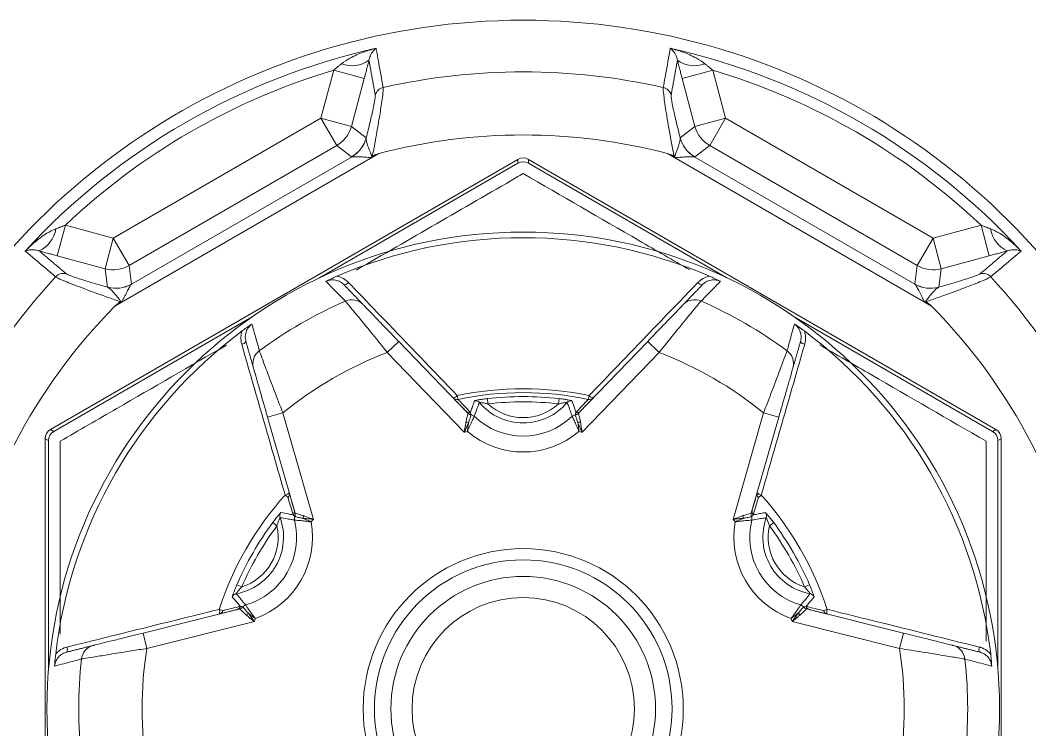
# Model space of a CAD drawing. Extents: x 11 to 120, y 2 to 94.
# Drawn here: x 113.536 to 114.49, y 39.799 to 40.469 of the extents above; entities that cross this region are included whole.
import ezdxf

# ---------------------------------------------------------------- set-up
doc = ezdxf.new("R2010")
doc.units = 0
doc.header["$MEASUREMENT"] = 0
doc.linetypes.add('SLD-Solid', pattern=[0])
doc.layers.add('OBJECT', color=7, linetype='CONTINUOUS')

msp = doc.modelspace()

# ---------------------------------------------------------------- linework, layer by layer
at = {"layer": 'OBJECT', "color": 7, "linetype": 'SLD-Solid', "lineweight": 15}
for p, q in [((113.8204, 40.37648), (113.83253, 40.42175)), ((113.86147, 40.41399), (113.83253, 40.42175)), ((114.19066, 40.42175), (114.16172, 40.41399)), ((114.19066, 40.42175), (114.20279, 40.37648)), ((113.86147, 40.41399), (113.84934, 40.36872)), ((114.17385, 40.36872), (114.16172, 40.41399)), ((113.8204, 40.37648), (113.62432, 40.26327)), ((113.83538, 40.35053), (113.8204, 40.37648)), ((113.84934, 40.36872), (113.8204, 40.37648)), ((113.84934, 40.36872), (113.86332, 40.358)), ((114.15988, 40.358), (114.17385, 40.36872)), ((114.20279, 40.37648), (114.17385, 40.36872)), ((114.20279, 40.37648), (114.18781, 40.35053)), ((114.39887, 40.26327), (114.20279, 40.37648)), ((113.6393, 40.23732), (113.83538, 40.35053)), ((113.84936, 40.33981), (113.83538, 40.35053)), ((114.18781, 40.35053), (114.17384, 40.33981)), ((114.18781, 40.35053), (114.38389, 40.23732)), ((113.87523, 40.34312), (113.62579, 40.19911)), ((113.64158, 40.21975), (113.84947, 40.33977)), ((113.86919, 40.3408), (113.86954, 40.34003)), ((114.3974, 40.19911), (114.14796, 40.34312)), ((114.15366, 40.34003), (114.154, 40.3408)), ((114.17373, 40.33977), (114.38162, 40.21975)), ((114.0066, 40.33753), (113.56496, 40.08255)), ((114.0066, 40.3339), (113.81914, 40.22567)), ((114.0066, 40.3339), (114.0066, 40.33753)), ((114.0166, 40.33753), (114.0166, 40.3339)), ((114.45824, 40.08255), (114.0166, 40.33753)), ((114.20405, 40.22567), (114.0166, 40.3339)), ((113.57905, 40.2754), (113.5713, 40.24646)), ((113.57905, 40.2754), (113.62432, 40.26327)), ((114.39887, 40.26327), (114.44414, 40.2754)), ((114.4519, 40.24646), (114.44414, 40.2754)), ((113.62432, 40.26327), (113.61657, 40.23433)), ((113.62432, 40.26327), (113.6393, 40.23732)), ((114.38389, 40.23732), (114.39887, 40.26327)), ((114.40663, 40.23433), (114.39887, 40.26327)), ((113.61657, 40.23433), (113.5713, 40.24646)), ((114.4519, 40.24646), (114.40663, 40.23433)), ((113.61887, 40.21687), (113.61657, 40.23433)), ((113.6393, 40.23732), (113.6416, 40.21986)), ((114.38159, 40.21986), (114.38389, 40.23732)), ((114.40663, 40.23433), (114.40433, 40.21687)), ((113.63132, 40.20249), (113.63082, 40.20318)), ((114.39237, 40.20318), (114.39188, 40.20249)), ((113.75555, 40.18896), (113.5681, 40.08073)), ((114.4551, 40.08073), (114.26764, 40.18896)), ((113.88318, 40.15527), (113.89397, 40.16569)), ((113.89397, 40.16569), (113.95943, 40.09789)), ((114.06376, 40.09789), (114.12923, 40.16569)), ((114.14002, 40.15527), (114.12923, 40.16569)), ((113.95584, 40.08002), (113.88318, 40.15527)), ((114.14002, 40.15527), (114.06736, 40.08002)), ((113.95007, 40.11096), (113.94931, 40.11459)), ((113.97774, 40.11171), (113.97831, 40.10674)), ((114.04488, 40.10674), (114.04546, 40.11171)), ((114.07312, 40.11096), (114.07389, 40.11459)), ((113.78451, 40.0983), (113.77009, 40.09417)), ((113.79607, 40.00357), (113.77009, 40.09417)), ((113.78451, 40.0983), (113.81334, 39.99775)), ((114.20986, 39.99775), (114.23869, 40.0983)), ((114.25311, 40.09417), (114.22713, 40.00357)), ((114.23869, 40.0983), (114.25311, 40.09417)), ((113.56496, 40.08255), (113.5681, 40.08073)), ((114.4551, 40.08073), (114.45824, 40.08255)), ((113.55996, 40.07389), (113.55996, 39.56392)), ((113.5631, 40.07207), (113.55996, 40.07389)), ((113.5631, 40.07207), (113.5631, 39.85561)), ((114.46324, 40.07389), (114.4601, 40.07207)), ((114.4601, 39.85561), (114.4601, 40.07207)), ((114.46324, 39.56392), (114.46324, 40.07389)), ((113.78943, 40.01822), (113.78667, 40.02069)), ((114.23377, 40.01822), (114.23652, 40.02069)), ((113.77896, 39.99165), (113.77495, 39.99463)), ((114.24825, 39.99463), (114.24423, 39.99165)), ((113.74109, 39.93598), (113.74568, 39.934)), ((114.27752, 39.934), (114.2821, 39.93598)), ((113.65246, 39.89042), (113.7439, 39.91322)), ((113.7279, 39.91165), (113.72438, 39.9128)), ((114.27929, 39.91322), (114.37074, 39.89042)), ((114.29529, 39.91165), (114.29881, 39.9128)), ((113.75758, 39.90118), (113.65609, 39.87587)), ((114.36711, 39.87587), (114.26561, 39.90118)), ((113.65609, 39.87587), (113.65246, 39.89042)), ((114.36711, 39.87587), (114.37074, 39.89042))]:
    msp.add_line(p, q, dxfattribs=at)
for radius in [0.45, 0.15121, 0.14061, 0.125, 0.105]:
    msp.add_circle((114.0116, 39.8189), radius, dxfattribs=at)
for centre, radius, start, end in [((114.0116, 39.8189), 0.65, 24.58225, 155.41775), ((114.0116, 39.8189), 0.6388, 102.56667, 137.43333), ((114.0116, 39.8189), 0.6388, 42.56667, 77.43333), ((113.85, 40.45333), 0.02735, 248.62772, 305.51422), ((114.17319, 40.45333), 0.02735, 234.48578, 291.37228), ((114.0116, 39.8189), 0.62887, 106.54312, 133.45688), ((114.0116, 39.8189), 0.60122, 77.28552, 102.71448), ((114.0116, 39.8189), 0.62887, 46.54312, 73.45688), ((113.88145, 40.39562), 0.01, 102.58341, 164.55168), ((114.14174, 40.39562), 0.01, 15.44832, 77.41659), ((113.82033, 40.37653), 0.03004, 300.06722, 344.93278), ((114.20286, 40.37653), 0.03004, 195.06722, 239.93278), ((114.0116, 39.8189), 0.54166, 75.41895, 104.58105), ((113.83431, 40.36581), 0.03004, 300.06722, 344.93278), ((113.83434, 40.3657), 0.03001, 300.2599, 344.63899), ((114.18889, 40.36581), 0.03004, 195.06722, 239.93278), ((114.18885, 40.3657), 0.03001, 195.36101, 239.7401), ((113.54296, 40.27606), 0.02735, 294.48578, 351.37228), ((114.0116, 39.8189), 0.44471, 66.67677, 113.32323), ((114.48023, 40.27606), 0.02735, 188.62772, 245.51422), ((113.62431, 40.26336), 0.03004, 255.06722, 299.93278), ((114.39889, 40.26336), 0.03004, 240.06722, 284.93278), ((114.0116, 39.8189), 0.60122, 137.28552, 167.96978), ((113.57722, 40.21997), 0.01, 75.44832, 137.41659), ((114.44597, 40.21997), 0.01, 42.58341, 104.55168), ((114.0116, 39.8189), 0.60122, 12.03022, 42.71448), ((113.62661, 40.2459), 0.03004, 255.06722, 299.93278), ((113.62669, 40.24581), 0.03001, 255.36101, 299.7401), ((113.84201, 40.2246), 0.00554, 274.12493, 324.0912), ((114.18118, 40.2246), 0.00554, 215.9088, 265.87507), ((114.39659, 40.2459), 0.03004, 240.06722, 284.93278), ((114.39651, 40.24581), 0.03001, 240.2599, 284.63899), ((114.0116, 39.8189), 0.54166, 135.41895, 169.67665), ((114.0116, 39.8189), 0.41996, 113.58269, 126.41731), ((113.8496, 40.19007), 0.01498, 44.02471, 113.67107), ((114.1736, 40.19007), 0.01498, 66.32893, 135.97529), ((114.0116, 39.8189), 0.41996, 53.58269, 66.41731), ((114.0116, 39.8189), 0.54166, 10.32335, 44.58105), ((114.0116, 39.8189), 0.44471, 126.67677, 173.32323), ((114.0116, 39.8189), 0.44471, 6.67677, 53.32323), ((113.74505, 40.16862), 0.00554, 275.9088, 325.87507), ((114.27815, 40.16862), 0.00554, 214.12493, 264.0912), ((113.77116, 40.14479), 0.01498, 126.32893, 195.97529), ((114.0116, 39.8189), 0.36005, 110.89628, 129.10372), ((114.0116, 39.8189), 0.36005, 50.89628, 69.10372), ((114.25204, 40.14479), 0.01498, 344.02471, 53.67107), ((114.0116, 39.8189), 0.30217, 78.10411, 101.89589), ((113.94485, 40.11791), 0.00556, 276.1512, 323.32291), ((113.94904, 40.11585), 0.00499, 224.00837, 281.95064), ((114.0116, 39.8189), 0.29847, 78.10411, 101.89589), ((114.0116, 39.8189), 0.29476, 83.40402, 96.59598), ((114.07416, 40.11585), 0.00499, 258.04936, 315.99163), ((114.07835, 40.11791), 0.00556, 216.67709, 263.8488), ((113.9664, 40.10477), 0.005, 40.12167, 98.94213), ((114.0116, 40.14281), 0.05407, 220.07984, 319.92016), ((114.0116, 39.8189), 0.28976, 83.40402, 96.59598), ((114.0116, 40.14281), 0.04907, 227.29364, 312.70636), ((114.0568, 40.10477), 0.005, 81.05787, 139.87833), ((113.96087, 40.10359), 0.00499, 224.00802, 280.15907), ((113.96302, 40.10136), 0.00499, 224.00637, 263.69864), ((113.96304, 40.10135), 0.005, 224.03535, 263.45691), ((113.9619, 40.0914), 0.005, 46.0035, 83.4663), ((114.0116, 40.14281), 0.06649, 225.96574, 314.03426), ((114.06129, 40.0914), 0.005, 96.5337, 133.9965), ((114.06018, 40.10136), 0.00499, 276.30136, 315.99363), ((114.06015, 40.10135), 0.005, 276.54309, 315.96465), ((114.06232, 40.10359), 0.00499, 259.84093, 315.99198), ((113.96179, 40.09902), 0.0102, 245.2977, 259.53069), ((114.0614, 40.09902), 0.0102, 280.46931, 294.7023), ((114.0116, 40.5189), 5.04693, 185.03814, 264.71348), ((114.0116, 39.8189), 0.26701, 101.38304, 102.05346), ((114.0116, 40.14281), 0.08148, 229.70358, 310.29642), ((114.0116, 39.8189), 0.26701, 77.94654, 78.61696), ((114.0116, 40.5189), 5.04693, 275.19712, 354.70755), ((114.0116, 39.8189), 0.30217, 138.10411, 161.89589), ((113.78603, 40.02621), 0.00556, 276.67709, 323.8488), ((113.78571, 40.02155), 0.00499, 318.04936, 15.99163), ((114.23748, 40.02155), 0.00499, 164.00837, 221.95064), ((114.23717, 40.02621), 0.00556, 216.1512, 263.32291), ((114.0116, 39.8189), 0.30217, 18.10411, 41.89589), ((113.79041, 40.00518), 0.00499, 319.84093, 15.99198), ((114.23279, 40.00518), 0.00499, 164.00802, 220.15907), ((113.73109, 39.98085), 0.05407, 280.07984, 19.92016), ((113.73109, 39.98085), 0.06649, 285.96574, 14.03426), ((113.78663, 40.00098), 0.005, 141.05787, 199.87833), ((113.80045, 39.99819), 0.005, 156.5337, 193.9965), ((113.79127, 40.0022), 0.00499, 336.30136, 15.99363), ((113.79127, 40.00217), 0.005, 336.54309, 15.96465), ((113.79392, 40.00209), 0.0102, 340.46931, 354.7023), ((114.0116, 39.8189), 0.26701, 137.94654, 138.61696), ((114.0116, 39.8189), 0.26701, 41.38304, 42.05346), ((114.22928, 40.00209), 0.0102, 185.2977, 199.53069), ((114.29211, 39.98085), 0.06649, 165.96574, 254.03426), ((114.23192, 40.00217), 0.005, 164.03535, 203.45691), ((114.23192, 40.0022), 0.00499, 164.00637, 203.69864), ((114.22274, 39.99819), 0.005, 346.0035, 23.4663), ((114.29211, 39.98085), 0.05407, 160.07984, 259.92016), ((114.23656, 40.00098), 0.005, 340.12167, 38.94213), ((114.0116, 39.8189), 0.29476, 143.40402, 156.59598), ((113.73109, 39.98085), 0.04907, 287.29364, 12.70636), ((114.0116, 39.8189), 0.28976, 143.40402, 156.59598), ((113.73109, 39.98085), 0.08148, 289.70358, 10.29642), ((114.29211, 39.98085), 0.08148, 169.70358, 250.29642), ((114.29211, 39.98085), 0.04907, 167.29364, 252.70636), ((114.0116, 39.8189), 0.28976, 23.40402, 36.59598), ((114.0116, 39.8189), 0.29476, 23.40402, 36.59598), ((113.74143, 39.92269), 0.005, 100.12167, 158.94213), ((114.28176, 39.92269), 0.005, 21.05787, 79.87833), ((113.71928, 39.9106), 0.00556, 336.1512, 23.32291), ((113.72315, 39.9132), 0.00499, 284.00837, 341.95064), ((113.73969, 39.91732), 0.00499, 284.00802, 340.15907), ((113.7427, 39.91806), 0.00499, 284.00637, 323.69864), ((113.74272, 39.91808), 0.005, 284.03535, 323.45691), ((113.75076, 39.91212), 0.005, 106.0035, 143.4663), ((114.27244, 39.91212), 0.005, 36.5337, 73.9965), ((114.28048, 39.91808), 0.005, 216.54309, 255.96465), ((114.2805, 39.91806), 0.00499, 216.30136, 255.99363), ((114.28351, 39.91732), 0.00499, 199.84093, 255.99198), ((114.30004, 39.9132), 0.00499, 198.04936, 255.99163), ((114.30392, 39.9106), 0.00556, 156.67709, 203.8488), ((113.74411, 39.91583), 0.0102, 305.2977, 319.53069), ((114.0116, 39.8189), 0.26701, 161.38304, 162.05346), ((114.0116, 39.8189), 0.26701, 17.94654, 18.61696), ((114.27909, 39.91583), 0.0102, 220.46931, 234.7023), ((113.57546, 39.87489), 0.00554, 334.12493, 24.0912), ((113.60915, 39.86419), 0.01498, 104.02471, 173.67107), ((114.0116, 39.8189), 0.36005, 170.89628, 189.10372), ((114.0116, 39.8189), 0.36005, 350.89628, 9.10372), ((114.41404, 39.86419), 0.01498, 6.32893, 75.97529), ((114.44773, 39.87489), 0.00554, 155.9088, 205.87507), ((114.0116, 39.8189), 0.41996, 173.58269, 186.41731), ((114.0116, 39.8189), 0.41996, 353.58269, 6.41731)]:
    msp.add_arc(centre, radius, start, end, dxfattribs=at)
for centre, major_axis in [((114.0116, 40.32887), (0, 0.01)), ((114.0116, 40.32524), (0, 0.01)), ((113.56996, 40.07388), (-0.00866, 0.005)), ((114.45324, 40.07388), (0.00866, 0.005)), ((113.5731, 40.07207), (-0.00866, 0.005)), ((114.4501, 40.07207), (0.00866, 0.005))]:
    msp.add_ellipse(centre, major_axis=major_axis, ratio=0.999949, start_param=5.759609, end_param=6.806762, dxfattribs=at)
for points, knots in [([(113.84004, 40.42787), (113.8426, 40.42966), (113.84899, 40.43413), (113.86004, 40.43867), (113.86845, 40.44133), (113.87253, 40.44238), (113.87261, 40.4424)], [0, 0, 0, 0, 0.259143, 0.645711, 0.993122, 1, 1, 1, 1]), ([(113.87261, 40.4424), (113.87259, 40.44238), (113.87162, 40.44163), (113.86969, 40.43966), (113.86731, 40.43625), (113.86629, 40.43254), (113.86589, 40.43107)], [0, 0, 0, 0, 0.007057, 0.3586, 0.74584, 1, 1, 1, 1]), ([(113.87261, 40.4424), (113.87275, 40.4416), (113.87348, 40.4376), (113.8757, 40.42526), (113.87777, 40.41372), (113.87927, 40.40538)], [0, 0, 0, 0, 0.064852, 0.324258, 1, 1, 1, 1]), ([(114.14392, 40.40538), (114.14407, 40.40618), (114.14479, 40.41018), (114.14701, 40.42252), (114.14908, 40.43406), (114.15059, 40.4424)], [0, 0, 0, 0, 0.064852, 0.324258, 1, 1, 1, 1]), ([(114.15731, 40.43107), (114.1569, 40.43254), (114.15588, 40.43625), (114.15351, 40.43966), (114.15158, 40.44163), (114.1506, 40.44238), (114.15059, 40.4424)], [0, 0, 0, 0, 0.25416, 0.6414, 0.992943, 1, 1, 1, 1]), ([(114.15059, 40.4424), (114.15066, 40.44238), (114.15475, 40.44133), (114.16316, 40.43867), (114.17421, 40.43413), (114.1806, 40.42966), (114.18316, 40.42787)], [0, 0, 0, 0, 0.006878, 0.354289, 0.740857, 1, 1, 1, 1]), ([(113.86332, 40.358), (113.86457, 40.363), (113.86708, 40.37299), (113.8699, 40.38549), (113.87173, 40.39491), (113.87179, 40.39716), (113.87181, 40.39828)], [0, 0, 0, 0, 0.255736, 0.511069, 0.755325, 1, 1, 1, 1]), ([(113.87927, 40.40538), (113.87929, 40.40404), (113.87932, 40.40139), (113.87784, 40.3903), (113.87539, 40.37498), (113.87238, 40.35794), (113.87019, 40.34608), (113.86924, 40.34105), (113.86919, 40.3408)], [0, 0, 0, 0, 0.20087, 0.40002, 0.605987, 0.832568, 0.991709, 1, 1, 1, 1]), ([(114.154, 40.3408), (114.15396, 40.34105), (114.15309, 40.34566), (114.15064, 40.35883), (114.14715, 40.37875), (114.1445, 40.39606), (114.14375, 40.40355), (114.14389, 40.40501), (114.14392, 40.40538)], [0, 0, 0, 0, 0.008302, 0.15352, 0.438825, 0.698284, 0.923791, 1, 1, 1, 1]), ([(114.15138, 40.39828), (114.15136, 40.39797), (114.15128, 40.39675), (114.15227, 40.39036), (114.15528, 40.37639), (114.15836, 40.36407), (114.15988, 40.358)], [0, 0, 0, 0, 0.092743, 0.368056, 0.688408, 1, 1, 1, 1]), ([(113.86328, 40.35775), (113.86329, 40.35716), (113.8633, 40.35571), (113.86415, 40.35229), (113.86563, 40.34775), (113.86727, 40.3438), (113.86819, 40.34131), (113.86872, 40.34071), (113.86882, 40.34065), (113.8689, 40.34062), (113.86897, 40.34063), (113.86906, 40.34067), (113.86913, 40.34073), (113.86918, 40.34078), (113.86919, 40.3408)], [0, 0, 0, 0, 0.153502, 0.380166, 0.626293, 0.875654, 0.967797, 0.976809, 0.980954, 0.984134, 0.9874, 0.990544, 0.996552, 1, 1, 1, 1]), ([(114.154, 40.3408), (114.15403, 40.34077), (114.15409, 40.34071), (114.15418, 40.34065), (114.15426, 40.34062), (114.15434, 40.34063), (114.15446, 40.34069), (114.15475, 40.34101), (114.15547, 40.34248), (114.15695, 40.34617), (114.15875, 40.35119), (114.15988, 40.35548), (114.15991, 40.35713), (114.15991, 40.35775)], [0, 0, 0, 0, 0.006251, 0.010873, 0.014164, 0.017464, 0.021803, 0.032032, 0.073944, 0.240397, 0.569572, 0.838891, 1, 1, 1, 1]), ([(113.86954, 40.34003), (113.86939, 40.33995), (113.86912, 40.33981), (113.86856, 40.33961), (113.86723, 40.33935), (113.86399, 40.33951), (113.85928, 40.33984), (113.85437, 40.34009), (113.85087, 40.34007), (113.84986, 40.33986), (113.84947, 40.33977)], [0, 0, 0, 0, 0.020895, 0.038908, 0.075404, 0.191564, 0.449116, 0.682572, 0.877716, 1, 1, 1, 1]), ([(113.86919, 40.3408), (113.87076, 40.34141), (113.87277, 40.34219), (113.87479, 40.34295), (113.87523, 40.34312)], [0, 0, 0, 0, 0.779301, 1, 1, 1, 1]), ([(113.87523, 40.34312), (113.87488, 40.34293), (113.87298, 40.3419), (113.87108, 40.34087), (113.86954, 40.34003)], [0, 0, 0, 0, 0.186026, 1, 1, 1, 1]), ([(114.14796, 40.34312), (114.14841, 40.34295), (114.15042, 40.34219), (114.15244, 40.34141), (114.154, 40.3408)], [0, 0, 0, 0, 0.220699, 1, 1, 1, 1]), ([(114.15366, 40.34003), (114.15211, 40.34087), (114.15021, 40.3419), (114.14831, 40.34293), (114.14796, 40.34312)], [0, 0, 0, 0, 0.813974, 1, 1, 1, 1]), ([(114.17373, 40.33977), (114.17334, 40.33986), (114.17232, 40.34007), (114.16882, 40.34009), (114.16392, 40.33984), (114.15921, 40.33951), (114.15596, 40.33935), (114.15464, 40.33961), (114.15408, 40.33981), (114.1538, 40.33995), (114.15366, 40.34003)], [0, 0, 0, 0, 0.122284, 0.317428, 0.550884, 0.808436, 0.924596, 0.961092, 0.979105, 1, 1, 1, 1]), ([(114.0116, 40.32408), (114.00941, 40.32282), (113.95739, 40.29279), (113.90447, 40.26224), (113.85379, 40.23297)], [0, 0, 0, 0, 0.042146, 1, 1, 1, 1]), ([(114.16905, 40.23318), (114.153, 40.24245), (114.10012, 40.27298), (114.04794, 40.3031), (114.0116, 40.32408)], [0, 0, 0, 0, 0.303448, 1, 1, 1, 1]), ([(113.54113, 40.25102), (113.54119, 40.25108), (113.54413, 40.25409), (113.55064, 40.26004), (113.5601, 40.26734), (113.56716, 40.27064), (113.57, 40.27196)], [0, 0, 0, 0, 0.006878, 0.354289, 0.740857, 1, 1, 1, 1]), ([(114.4532, 40.27196), (114.45603, 40.27064), (114.4631, 40.26734), (114.47256, 40.26004), (114.47907, 40.25409), (114.48201, 40.25108), (114.48207, 40.25102)], [0, 0, 0, 0, 0.259143, 0.645711, 0.993122, 1, 1, 1, 1]), ([(113.5543, 40.25118), (113.55282, 40.25156), (113.5491, 40.25253), (113.54496, 40.25218), (113.54229, 40.2515), (113.54115, 40.25103), (113.54113, 40.25102)], [0, 0, 0, 0, 0.25416, 0.6414, 0.992943, 1, 1, 1, 1]), ([(113.56986, 40.22674), (113.56924, 40.22726), (113.56613, 40.22988), (113.55655, 40.23798), (113.5476, 40.24555), (113.54113, 40.25102)], [0, 0, 0, 0, 0.064852, 0.324258, 1, 1, 1, 1]), ([(114.48207, 40.25102), (114.48145, 40.25049), (114.47834, 40.24787), (114.46877, 40.23977), (114.45981, 40.2322), (114.45334, 40.22674)], [0, 0, 0, 0, 0.064852, 0.324258, 1, 1, 1, 1]), ([(114.48207, 40.25102), (114.48205, 40.25103), (114.48091, 40.2515), (114.47823, 40.25218), (114.47409, 40.25253), (114.47037, 40.25156), (114.4689, 40.25118)], [0, 0, 0, 0, 0.007057, 0.3586, 0.74584, 1, 1, 1, 1]), ([(113.63082, 40.20318), (113.63058, 40.20326), (113.62616, 40.20481), (113.61353, 40.20928), (113.59453, 40.21622), (113.57822, 40.22258), (113.57135, 40.22568), (113.57016, 40.22652), (113.56986, 40.22674)], [0, 0, 0, 0, 0.008302, 0.15352, 0.438825, 0.698284, 0.923791, 1, 1, 1, 1]), ([(113.57974, 40.22965), (113.57999, 40.22948), (113.58101, 40.22879), (113.58704, 40.22645), (113.60065, 40.22208), (113.61285, 40.21859), (113.61887, 40.21687)], [0, 0, 0, 0, 0.092743, 0.368056, 0.688408, 1, 1, 1, 1]), ([(113.82516, 40.22244), (113.8252, 40.22246), (113.82703, 40.22337), (113.83034, 40.22498), (113.83399, 40.22659), (113.83553, 40.22727)], [0, 0, 0, 0, 0.012918, 0.582056, 1, 1, 1, 1]), ([(113.83553, 40.22727), (113.83711, 40.22686), (113.84087, 40.22588), (113.84443, 40.22343), (113.84624, 40.22161), (113.8465, 40.22135)], [0, 0, 0, 0, 0.383644, 0.913365, 1, 1, 1, 1]), ([(114.1767, 40.22135), (114.17695, 40.22161), (114.17877, 40.22343), (114.18232, 40.22588), (114.18609, 40.22686), (114.18767, 40.22727)], [0, 0, 0, 0, 0.086635, 0.616356, 1, 1, 1, 1]), ([(114.18767, 40.22727), (114.18921, 40.22659), (114.19286, 40.22498), (114.19616, 40.22337), (114.19799, 40.22246), (114.19803, 40.22244)], [0, 0, 0, 0, 0.417944, 0.987082, 1, 1, 1, 1]), ([(114.45334, 40.22674), (114.45304, 40.22652), (114.45184, 40.22568), (114.44498, 40.22258), (114.42866, 40.21622), (114.40967, 40.20928), (114.39703, 40.20481), (114.39261, 40.20326), (114.39237, 40.20318)], [0, 0, 0, 0, 0.076209, 0.301716, 0.561175, 0.84648, 0.991698, 1, 1, 1, 1]), ([(114.40433, 40.21687), (114.41035, 40.21859), (114.42255, 40.22208), (114.43616, 40.22645), (114.44219, 40.22879), (114.4432, 40.22948), (114.44346, 40.22965)], [0, 0, 0, 0, 0.311592, 0.631944, 0.907257, 1, 1, 1, 1]), ([(113.63082, 40.20318), (113.63087, 40.20319), (113.63095, 40.2032), (113.63104, 40.20325), (113.6311, 40.20331), (113.63114, 40.20339), (113.63115, 40.20352), (113.63101, 40.20393), (113.6301, 40.20529), (113.62764, 40.20841), (113.6242, 40.21248), (113.62105, 40.21561), (113.61964, 40.21645), (113.6191, 40.21677)], [0, 0, 0, 0, 0.006251, 0.010873, 0.014164, 0.017464, 0.021803, 0.032032, 0.073944, 0.240397, 0.569572, 0.838891, 1, 1, 1, 1]), ([(113.64158, 40.21975), (113.64131, 40.21945), (113.64062, 40.21868), (113.63885, 40.21566), (113.63661, 40.21129), (113.63454, 40.20704), (113.63306, 40.20415), (113.63217, 40.20313), (113.63171, 40.20275), (113.63146, 40.20258), (113.63132, 40.20249)], [0, 0, 0, 0, 0.122284, 0.317428, 0.550884, 0.808436, 0.924596, 0.961092, 0.979105, 1, 1, 1, 1]), ([(113.84241, 40.21908), (113.84222, 40.21927), (113.84085, 40.22064), (113.83784, 40.22264), (113.83304, 40.22396), (113.82864, 40.22378), (113.82615, 40.22282), (113.82516, 40.22244)], [0, 0, 0, 0, 0.04523, 0.320614, 0.582247, 0.835519, 1, 1, 1, 1]), ([(113.84358, 40.20379), (113.84319, 40.20419), (113.84122, 40.20618), (113.83506, 40.21241), (113.82933, 40.21822), (113.82516, 40.22244)], [0, 0, 0, 0, 0.063926, 0.319628, 1, 1, 1, 1]), ([(113.8465, 40.22135), (113.84874, 40.21902), (113.85997, 40.20738), (113.89419, 40.17186), (113.92625, 40.13854), (113.94931, 40.11459)], [0, 0, 0, 0, 0.065603, 0.328016, 1, 1, 1, 1]), ([(114.07389, 40.11459), (114.07614, 40.11693), (114.08741, 40.12864), (114.12171, 40.16429), (114.1537, 40.19748), (114.1767, 40.22135)], [0, 0, 0, 0, 0.065603, 0.328016, 1, 1, 1, 1]), ([(114.19803, 40.22244), (114.19769, 40.22209), (114.19578, 40.22016), (114.18966, 40.21396), (114.18385, 40.20808), (114.17961, 40.20379)], [0, 0, 0, 0, 0.056184, 0.311886, 1, 1, 1, 1]), ([(114.19803, 40.22244), (114.19705, 40.22282), (114.19456, 40.22378), (114.19015, 40.22396), (114.18536, 40.22264), (114.18234, 40.22064), (114.18098, 40.21927), (114.18078, 40.21908)], [0, 0, 0, 0, 0.164481, 0.417753, 0.679386, 0.95477, 1, 1, 1, 1]), ([(114.39188, 40.20249), (114.39174, 40.20258), (114.39148, 40.20275), (114.39102, 40.20313), (114.39014, 40.20415), (114.38865, 40.20704), (114.38658, 40.21129), (114.38434, 40.21566), (114.38258, 40.21868), (114.38189, 40.21945), (114.38162, 40.21975)], [0, 0, 0, 0, 0.020895, 0.038908, 0.075404, 0.191564, 0.449116, 0.682572, 0.877716, 1, 1, 1, 1]), ([(114.40409, 40.21677), (114.40359, 40.21647), (114.40234, 40.21574), (114.3998, 40.21329), (114.39661, 40.20974), (114.39401, 40.20635), (114.39231, 40.2043), (114.39206, 40.20354), (114.39205, 40.20342), (114.39207, 40.20334), (114.39211, 40.20328), (114.39219, 40.20323), (114.39228, 40.2032), (114.39235, 40.20318), (114.39237, 40.20318)], [0, 0, 0, 0, 0.153502, 0.380166, 0.626293, 0.875654, 0.967797, 0.976809, 0.980954, 0.984134, 0.9874, 0.990544, 0.996552, 1, 1, 1, 1]), ([(113.62579, 40.19911), (113.62616, 40.19941), (113.62783, 40.20077), (113.62951, 40.20212), (113.63082, 40.20318)], [0, 0, 0, 0, 0.220699, 1, 1, 1, 1]), ([(113.63132, 40.20249), (113.62982, 40.20157), (113.62798, 40.20045), (113.62614, 40.19932), (113.62579, 40.19911)], [0, 0, 0, 0, 0.813974, 1, 1, 1, 1]), ([(113.88318, 40.15527), (113.88014, 40.15905), (113.87282, 40.16818), (113.86195, 40.18153), (113.85227, 40.19331), (113.84546, 40.20153), (113.84421, 40.20304), (113.84358, 40.20379)], [0, 0, 0, 0, 0.156463, 0.377207, 0.586936, 0.792743, 1, 1, 1, 1]), ([(113.86037, 40.20048), (113.86089, 40.19994), (113.86194, 40.19885), (113.86767, 40.19292), (113.87585, 40.18445), (113.88508, 40.17489), (113.89136, 40.16839), (113.89397, 40.16569)], [0, 0, 0, 0, 0.204174, 0.408136, 0.617898, 0.840881, 1, 1, 1, 1]), ([(114.12923, 40.16569), (114.13326, 40.16986), (114.14133, 40.17822), (114.15193, 40.18919), (114.15942, 40.19696), (114.16235, 40.19998), (114.16274, 40.20039), (114.16283, 40.20048)], [0, 0, 0, 0, 0.244965, 0.490375, 0.723034, 0.938923, 1, 1, 1, 1]), ([(114.17961, 40.20379), (114.17951, 40.20367), (114.17903, 40.2031), (114.17556, 40.19892), (114.16667, 40.18815), (114.15416, 40.17287), (114.14471, 40.16111), (114.14002, 40.15527)], [0, 0, 0, 0, 0.06206, 0.280895, 0.514816, 0.758819, 1, 1, 1, 1]), ([(114.3974, 40.19911), (114.39706, 40.19932), (114.39522, 40.20045), (114.39338, 40.20157), (114.39188, 40.20249)], [0, 0, 0, 0, 0.186026, 1, 1, 1, 1]), ([(114.39237, 40.20318), (114.39368, 40.20212), (114.39536, 40.20077), (114.39703, 40.19941), (114.3974, 40.19911)], [0, 0, 0, 0, 0.779301, 1, 1, 1, 1]), ([(113.74597, 40.17557), (113.74734, 40.17656), (113.75055, 40.17892), (113.7536, 40.18097), (113.75531, 40.1821), (113.75535, 40.18213)], [0, 0, 0, 0, 0.417944, 0.987082, 1, 1, 1, 1]), ([(113.75535, 40.18213), (113.75456, 40.1815), (113.75243, 40.17979), (113.74998, 40.17588), (113.74867, 40.17067), (113.74931, 40.16723), (113.74963, 40.16551)], [0, 0, 0, 0, 0.156476, 0.428039, 0.712633, 1, 1, 1, 1]), ([(113.75535, 40.18213), (113.75548, 40.18166), (113.75619, 40.17904), (113.7585, 40.17064), (113.76069, 40.16267), (113.76228, 40.15685)], [0, 0, 0, 0, 0.056184, 0.311886, 1, 1, 1, 1]), ([(114.26091, 40.15685), (114.26106, 40.15739), (114.2618, 40.1601), (114.26412, 40.16855), (114.26628, 40.17641), (114.26785, 40.18213)], [0, 0, 0, 0, 0.063926, 0.319628, 1, 1, 1, 1]), ([(114.26785, 40.18213), (114.26789, 40.1821), (114.26959, 40.18097), (114.27264, 40.17892), (114.27586, 40.17656), (114.27722, 40.17557)], [0, 0, 0, 0, 0.012918, 0.582056, 1, 1, 1, 1]), ([(114.27356, 40.16551), (114.27378, 40.16648), (114.27436, 40.16904), (114.27402, 40.17336), (114.27214, 40.17793), (114.26973, 40.18073), (114.26814, 40.18191), (114.26785, 40.18213)], [0, 0, 0, 0, 0.164094, 0.433236, 0.690435, 0.942568, 1, 1, 1, 1]), ([(113.74562, 40.16311), (113.74516, 40.16541), (113.74434, 40.16957), (113.74547, 40.17371), (113.74597, 40.17557)], [0, 0, 0, 0, 0.552199, 1, 1, 1, 1]), ([(114.27722, 40.17557), (114.27744, 40.1749), (114.27832, 40.17212), (114.27864, 40.1678), (114.27787, 40.16439), (114.27758, 40.16311)], [0, 0, 0, 0, 0.165835, 0.685376, 1, 1, 1, 1]), ([(113.73137, 40.16229), (113.69671, 40.14228), (113.64392, 40.11181), (113.59195, 40.0818), (113.5741, 40.07149)], [0, 0, 0, 0, 0.656517, 1, 1, 1, 1]), ([(113.78667, 40.02069), (113.78577, 40.02381), (113.78126, 40.03942), (113.76754, 40.08696), (113.75479, 40.13125), (113.74562, 40.16311)], [0, 0, 0, 0, 0.065603, 0.328016, 1, 1, 1, 1]), ([(114.27758, 40.16311), (114.27668, 40.16), (114.27221, 40.14446), (114.25856, 40.09705), (114.24574, 40.05263), (114.23652, 40.02069)], [0, 0, 0, 0, 0.065603, 0.328016, 1, 1, 1, 1]), ([(114.4491, 40.07149), (114.41305, 40.09231), (114.36078, 40.12248), (114.30781, 40.15306), (114.29138, 40.16255)], [0, 0, 0, 0, 0.689676, 1, 1, 1, 1]), ([(113.76228, 40.15685), (113.76234, 40.1567), (113.7626, 40.156), (113.76448, 40.15091), (113.76935, 40.13783), (113.77633, 40.11935), (113.78179, 40.10529), (113.78451, 40.0983)], [0, 0, 0, 0, 0.06206, 0.280895, 0.514816, 0.758819, 1, 1, 1, 1]), ([(114.23869, 40.0983), (114.24045, 40.10282), (114.24469, 40.11372), (114.25082, 40.12982), (114.25618, 40.14409), (114.2599, 40.1541), (114.26057, 40.15593), (114.26091, 40.15685)], [0, 0, 0, 0, 0.156463, 0.377207, 0.586936, 0.792743, 1, 1, 1, 1]), ([(113.77009, 40.09417), (113.76849, 40.09975), (113.76529, 40.11091), (113.76108, 40.12558), (113.75811, 40.13595), (113.75695, 40.13999), (113.75679, 40.14054), (113.75676, 40.14066)], [0, 0, 0, 0, 0.244965, 0.490375, 0.723034, 0.938923, 1, 1, 1, 1]), ([(114.26644, 40.14066), (114.26623, 40.13994), (114.26581, 40.13848), (114.26354, 40.13056), (114.2603, 40.11924), (114.25663, 40.10646), (114.25414, 40.09778), (114.25311, 40.09417)], [0, 0, 0, 0, 0.204174, 0.408136, 0.617898, 0.840881, 1, 1, 1, 1]), ([(113.95007, 40.11096), (113.95017, 40.11086), (113.95064, 40.11037), (113.95262, 40.10829), (113.9564, 40.10431), (113.95984, 40.10069), (113.96175, 40.09868)], [0, 0, 0, 0, 0.024416, 0.122079, 0.512732, 1, 1, 1, 1]), ([(113.97774, 40.11171), (113.97617, 40.11151), (113.97343, 40.11118), (113.96998, 40.11064), (113.96758, 40.11021), (113.96597, 40.10987), (113.96574, 40.10976), (113.96562, 40.10971)], [0, 0, 0, 0, 0.273331, 0.47686, 0.65651, 0.828448, 1, 1, 1, 1]), ([(114.05757, 40.10971), (114.05756, 40.10972), (114.05749, 40.10979), (114.05656, 40.11003), (114.05405, 40.1105), (114.05018, 40.11112), (114.04717, 40.1115), (114.04546, 40.11171)], [0, 0, 0, 0, 0.056803, 0.249162, 0.475339, 0.701406, 1, 1, 1, 1]), ([(114.06144, 40.09868), (114.06154, 40.09878), (114.06202, 40.09928), (114.06403, 40.1014), (114.06784, 40.10541), (114.07124, 40.10898), (114.07312, 40.11096)], [0, 0, 0, 0, 0.024416, 0.122079, 0.512732, 1, 1, 1, 1]), ([(113.96175, 40.09868), (113.96224, 40.10016), (113.96324, 40.10321), (113.96456, 40.10689), (113.96539, 40.10909), (113.96562, 40.10971)], [0, 0, 0, 0, 0.401816, 0.831187, 1, 1, 1, 1]), ([(113.97023, 40.10799), (113.96998, 40.10739), (113.96911, 40.10527), (113.96743, 40.10095), (113.96614, 40.09721), (113.96538, 40.095)], [0, 0, 0, 0, 0.139147, 0.493066, 1, 1, 1, 1]), ([(113.97023, 40.10799), (113.97027, 40.10801), (113.97032, 40.10803), (113.97073, 40.10802), (113.97147, 40.10796), (113.97305, 40.10776), (113.97539, 40.10737), (113.97722, 40.10698), (113.97831, 40.10674)], [0, 0, 0, 0, 0.118661, 0.142604, 0.293282, 0.465512, 0.680632, 1, 1, 1, 1]), ([(114.04488, 40.10674), (114.04607, 40.107), (114.04807, 40.10742), (114.05043, 40.1078), (114.05168, 40.10795), (114.05241, 40.10801), (114.05278, 40.10803), (114.05295, 40.10801), (114.05296, 40.108), (114.05297, 40.10799)], [0, 0, 0, 0, 0.34673, 0.581129, 0.720204, 0.790705, 0.905611, 0.953256, 1, 1, 1, 1]), ([(114.05782, 40.095), (114.05759, 40.09567), (114.05685, 40.09787), (114.0553, 40.10221), (114.05383, 40.10587), (114.05297, 40.10799)], [0, 0, 0, 0, 0.153014, 0.506934, 1, 1, 1, 1]), ([(114.05757, 40.10971), (114.05839, 40.10751), (114.05976, 40.10383), (114.06096, 40.10016), (114.06144, 40.09868)], [0, 0, 0, 0, 0.598184, 1, 1, 1, 1]), ([(113.95943, 40.09789), (113.95917, 40.09817), (113.95834, 40.09903), (113.95771, 40.09968), (113.95728, 40.10012)], [0, 0, 0, 0, 0.323173, 1, 1, 1, 1]), ([(113.95753, 40.08975), (113.95758, 40.09002), (113.9579, 40.09177), (113.95854, 40.09452), (113.95926, 40.0972), (113.95938, 40.09764), (113.95945, 40.09787)], [0, 0, 0, 0, 0.062329, 0.390489, 0.697879, 1, 1, 1, 1]), ([(113.96538, 40.095), (113.96532, 40.09487), (113.96517, 40.09458), (113.96436, 40.09292), (113.96305, 40.09017), (113.96156, 40.0869), (113.96021, 40.08378), (113.95952, 40.08215), (113.9592, 40.08138), (113.95905, 40.08102), (113.95899, 40.08087), (113.95895, 40.08077), (113.95892, 40.08071), (113.9589, 40.08066)], [0, 0, 0, 0, 0.161606, 0.358973, 0.496159, 0.744757, 0.880349, 0.942195, 0.971861, 0.986271, 0.991469, 0.992933, 1, 1, 1, 1]), ([(113.96247, 40.09637), (113.9624, 40.09618), (113.96225, 40.09578), (113.96137, 40.09337), (113.96051, 40.09085), (113.96002, 40.08924), (113.95994, 40.08898)], [0, 0, 0, 0, 0.303836, 0.61198, 0.938473, 1, 1, 1, 1]), ([(113.96175, 40.09868), (113.96178, 40.09857), (113.96192, 40.09805), (113.96214, 40.09731), (113.9624, 40.09661), (113.96247, 40.0964)], [0, 0, 0, 0, 0.149392, 0.746961, 1, 1, 1, 1]), ([(114.0643, 40.08066), (114.06428, 40.08071), (114.06425, 40.08077), (114.06421, 40.08087), (114.06415, 40.08102), (114.064, 40.08138), (114.06368, 40.08215), (114.06299, 40.08378), (114.06164, 40.0869), (114.06015, 40.09017), (114.05884, 40.09292), (114.05803, 40.09458), (114.05788, 40.09487), (114.05782, 40.095)], [0, 0, 0, 0, 0.007067, 0.008531, 0.013729, 0.028139, 0.057805, 0.119651, 0.255243, 0.503841, 0.641027, 0.838394, 1, 1, 1, 1]), ([(114.06072, 40.0964), (114.06096, 40.09708), (114.06123, 40.09787), (114.06141, 40.09857), (114.06144, 40.09868)], [0, 0, 0, 0, 0.849802, 1, 1, 1, 1]), ([(114.06326, 40.08898), (114.06318, 40.08924), (114.06268, 40.09085), (114.06183, 40.09337), (114.06095, 40.09578), (114.0608, 40.09618), (114.06072, 40.09637)], [0, 0, 0, 0, 0.061214, 0.387729, 0.695884, 1, 1, 1, 1]), ([(114.06375, 40.09787), (114.06381, 40.09764), (114.06394, 40.09719), (114.06465, 40.09452), (114.06529, 40.09176), (114.06562, 40.09002), (114.06567, 40.08975)], [0, 0, 0, 0, 0.3024, 0.609801, 0.937989, 1, 1, 1, 1]), ([(114.06591, 40.10012), (114.06582, 40.10003), (114.06522, 40.0994), (114.06443, 40.09859), (114.06376, 40.09789)], [0, 0, 0, 0, 0.150177, 1, 1, 1, 1]), ([(113.95584, 40.08002), (113.95585, 40.08008), (113.95624, 40.08241), (113.95683, 40.08581), (113.95736, 40.08881), (113.95753, 40.08975)], [0, 0, 0, 0, 0.018319, 0.693907, 1, 1, 1, 1]), ([(113.95994, 40.08898), (113.95954, 40.08812), (113.95827, 40.08536), (113.95684, 40.08222), (113.95587, 40.08008), (113.95584, 40.08002)], [0, 0, 0, 0, 0.30583, 0.981652, 1, 1, 1, 1]), ([(113.9589, 40.08066), (113.95891, 40.08071), (113.95891, 40.08078), (113.95893, 40.08089), (113.95895, 40.08106), (113.95899, 40.08146), (113.95909, 40.08229), (113.9593, 40.08405), (113.9596, 40.08644), (113.95983, 40.08817), (113.95994, 40.08898)], [0, 0, 0, 0, 0.018932, 0.022858, 0.037927, 0.07758, 0.158734, 0.325928, 0.684828, 1, 1, 1, 1]), ([(114.06326, 40.08898), (114.06337, 40.08817), (114.0636, 40.08644), (114.0639, 40.08405), (114.06411, 40.08229), (114.0642, 40.08146), (114.06425, 40.08106), (114.06427, 40.08089), (114.06428, 40.08078), (114.06429, 40.08071), (114.0643, 40.08066)], [0, 0, 0, 0, 0.315172, 0.674072, 0.841266, 0.92242, 0.962073, 0.977142, 0.981068, 1, 1, 1, 1]), ([(114.06736, 40.08002), (114.06733, 40.08008), (114.06636, 40.08222), (114.06492, 40.08536), (114.06365, 40.08812), (114.06326, 40.08898)], [0, 0, 0, 0, 0.018348, 0.69417, 1, 1, 1, 1]), ([(114.06567, 40.08975), (114.06583, 40.08881), (114.06637, 40.08581), (114.06696, 40.08241), (114.06735, 40.08008), (114.06736, 40.08002)], [0, 0, 0, 0, 0.306093, 0.981681, 1, 1, 1, 1]), ([(113.5741, 40.07149), (113.5741, 40.02987), (113.5741, 39.96946), (113.5741, 39.90825), (113.5741, 39.88921)], [0, 0, 0, 0, 0.68906, 1, 1, 1, 1]), ([(114.4491, 39.88274), (114.4491, 39.90359), (114.4491, 39.96698), (114.4491, 40.02952), (114.4491, 40.07149)], [0, 0, 0, 0, 0.328925, 1, 1, 1, 1]), ([(113.79423, 40.00196), (113.79419, 40.00209), (113.79399, 40.00276), (113.79316, 40.00556), (113.7916, 40.01087), (113.7902, 40.01559), (113.78943, 40.01822)], [0, 0, 0, 0, 0.024416, 0.122079, 0.512732, 1, 1, 1, 1]), ([(114.23377, 40.01822), (114.23373, 40.01808), (114.23354, 40.01743), (114.23272, 40.01467), (114.23117, 40.00941), (114.22975, 40.00462), (114.22897, 40.00196)], [0, 0, 0, 0, 0.024416, 0.122079, 0.512732, 1, 1, 1, 1]), ([(113.79521, 40.00655), (113.79525, 40.00643), (113.79549, 40.00559), (113.7958, 40.0045), (113.79607, 40.00357)], [0, 0, 0, 0, 0.150177, 1, 1, 1, 1]), ([(114.22713, 40.00357), (114.22724, 40.00395), (114.22757, 40.00509), (114.22782, 40.00596), (114.22798, 40.00655)], [0, 0, 0, 0, 0.323173, 1, 1, 1, 1]), ([(113.78274, 40.00412), (113.78272, 40.00412), (113.78263, 40.00408), (113.78196, 40.0034), (113.78029, 40.00147), (113.77782, 39.99843), (113.77599, 39.99601), (113.77495, 39.99463)], [0, 0, 0, 0, 0.056803, 0.249162, 0.475339, 0.701406, 1, 1, 1, 1]), ([(113.77896, 39.99165), (113.77934, 39.99281), (113.77997, 39.99475), (113.78083, 39.99698), (113.78132, 39.99814), (113.78163, 39.9988), (113.7818, 39.99913), (113.7819, 39.99927), (113.78192, 39.99927), (113.78193, 39.99928)], [0, 0, 0, 0, 0.34673, 0.581129, 0.720204, 0.790705, 0.905611, 0.953256, 1, 1, 1, 1]), ([(113.7956, 39.99698), (113.79491, 39.99712), (113.79263, 39.99757), (113.78809, 39.9984), (113.7842, 39.99895), (113.78193, 39.99928)], [0, 0, 0, 0, 0.153014, 0.506934, 1, 1, 1, 1]), ([(113.78274, 40.00412), (113.78505, 40.00373), (113.78892, 40.00307), (113.79271, 40.00228), (113.79423, 40.00196)], [0, 0, 0, 0, 0.598184, 1, 1, 1, 1]), ([(113.79584, 40.0002), (113.79537, 40.00074), (113.79482, 40.00137), (113.7943, 40.00188), (113.79423, 40.00196)], [0, 0, 0, 0, 0.849802, 1, 1, 1, 1]), ([(113.81126, 39.99542), (113.81121, 39.99543), (113.81114, 39.99543), (113.81103, 39.99545), (113.81087, 39.99547), (113.81049, 39.99552), (113.80966, 39.99563), (113.8079, 39.99585), (113.80453, 39.99624), (113.80095, 39.99658), (113.79791, 39.99682), (113.79607, 39.99695), (113.79574, 39.99697), (113.7956, 39.99698)], [0, 0, 0, 0, 0.007067, 0.008531, 0.013729, 0.028139, 0.057805, 0.119651, 0.255243, 0.503841, 0.641027, 0.838394, 1, 1, 1, 1]), ([(113.80353, 39.99868), (113.80327, 39.99874), (113.80163, 39.99912), (113.79902, 39.99964), (113.79649, 40.00008), (113.79607, 40.00015), (113.79586, 40.00018)], [0, 0, 0, 0, 0.061214, 0.387729, 0.695884, 1, 1, 1, 1]), ([(113.79608, 40.00355), (113.79631, 40.00349), (113.79676, 40.00338), (113.79943, 40.00266), (113.80214, 40.00184), (113.80381, 40.00124), (113.80408, 40.00115)], [0, 0, 0, 0, 0.3024, 0.609801, 0.937989, 1, 1, 1, 1]), ([(113.80353, 39.99868), (113.80429, 39.99837), (113.80591, 39.9977), (113.80813, 39.99677), (113.80975, 39.99607), (113.81052, 39.99574), (113.81089, 39.99558), (113.81105, 39.99551), (113.81115, 39.99547), (113.81121, 39.99544), (113.81126, 39.99542)], [0, 0, 0, 0, 0.315172, 0.674072, 0.841266, 0.92242, 0.962073, 0.977142, 0.981068, 1, 1, 1, 1]), ([(113.81334, 39.99775), (113.81328, 39.99776), (113.81093, 39.99798), (113.8075, 39.99831), (113.80447, 39.99859), (113.80353, 39.99868)], [0, 0, 0, 0, 0.018348, 0.69417, 1, 1, 1, 1]), ([(113.80408, 40.00115), (113.80497, 40.00083), (113.80783, 39.99979), (113.81107, 39.9986), (113.81328, 39.99777), (113.81334, 39.99775)], [0, 0, 0, 0, 0.306093, 0.981681, 1, 1, 1, 1]), ([(114.20986, 39.99775), (114.20991, 39.99777), (114.21212, 39.9986), (114.21536, 39.99979), (114.21823, 40.00083), (114.21912, 40.00115)], [0, 0, 0, 0, 0.018319, 0.693907, 1, 1, 1, 1]), ([(114.21966, 39.99868), (114.21872, 39.99859), (114.21569, 39.99831), (114.21226, 39.99798), (114.20992, 39.99776), (114.20986, 39.99775)], [0, 0, 0, 0, 0.30583, 0.981652, 1, 1, 1, 1]), ([(114.21193, 39.99542), (114.21199, 39.99544), (114.21205, 39.99547), (114.21215, 39.99551), (114.21231, 39.99558), (114.21267, 39.99574), (114.21345, 39.99607), (114.21507, 39.99677), (114.21729, 39.9977), (114.21891, 39.99837), (114.21966, 39.99868)], [0, 0, 0, 0, 0.018932, 0.022858, 0.037927, 0.07758, 0.158734, 0.325928, 0.684828, 1, 1, 1, 1]), ([(114.2276, 39.99698), (114.22745, 39.99697), (114.22713, 39.99695), (114.22529, 39.99682), (114.22225, 39.99658), (114.21867, 39.99624), (114.21529, 39.99585), (114.21353, 39.99563), (114.21271, 39.99552), (114.21233, 39.99547), (114.21216, 39.99545), (114.21206, 39.99543), (114.21199, 39.99543), (114.21193, 39.99542)], [0, 0, 0, 0, 0.161606, 0.358973, 0.496159, 0.744757, 0.880349, 0.942195, 0.971861, 0.986271, 0.991469, 0.992933, 1, 1, 1, 1]), ([(114.21912, 40.00115), (114.21939, 40.00124), (114.22106, 40.00184), (114.22376, 40.00266), (114.22643, 40.00338), (114.22689, 40.00349), (114.22711, 40.00355)], [0, 0, 0, 0, 0.062329, 0.390489, 0.697879, 1, 1, 1, 1]), ([(114.22733, 40.00018), (114.22712, 40.00015), (114.2267, 40.00008), (114.22418, 39.99964), (114.22157, 39.99912), (114.21992, 39.99874), (114.21966, 39.99868)], [0, 0, 0, 0, 0.303836, 0.61198, 0.938473, 1, 1, 1, 1]), ([(114.22897, 40.00196), (114.22889, 40.00188), (114.22851, 40.0015), (114.22798, 40.00094), (114.2275, 40.00037), (114.22736, 40.0002)], [0, 0, 0, 0, 0.149392, 0.746961, 1, 1, 1, 1]), ([(114.24127, 39.99928), (114.24063, 39.99919), (114.23835, 39.99889), (114.23377, 39.99818), (114.22989, 39.99742), (114.2276, 39.99698)], [0, 0, 0, 0, 0.139147, 0.493066, 1, 1, 1, 1]), ([(114.22897, 40.00196), (114.23049, 40.00228), (114.23364, 40.00293), (114.23748, 40.00364), (114.2398, 40.00402), (114.24046, 40.00412)], [0, 0, 0, 0, 0.401816, 0.831187, 1, 1, 1, 1]), ([(114.24825, 39.99463), (114.24729, 39.99589), (114.24563, 39.99809), (114.24344, 40.00082), (114.24187, 40.00268), (114.24077, 40.0039), (114.24056, 40.00405), (114.24046, 40.00412)], [0, 0, 0, 0, 0.273331, 0.47686, 0.65651, 0.828448, 1, 1, 1, 1]), ([(114.24127, 39.99928), (114.2413, 39.99925), (114.24135, 39.99921), (114.24154, 39.99886), (114.24186, 39.99818), (114.24248, 39.99671), (114.24331, 39.9945), (114.24389, 39.99271), (114.24423, 39.99165)], [0, 0, 0, 0, 0.118661, 0.142604, 0.293282, 0.465512, 0.680632, 1, 1, 1, 1]), ([(113.74109, 39.93598), (113.74048, 39.93453), (113.7394, 39.93199), (113.73814, 39.92873), (113.73731, 39.92644), (113.7368, 39.92487), (113.73678, 39.92462), (113.73676, 39.92449)], [0, 0, 0, 0, 0.273331, 0.47686, 0.65651, 0.828448, 1, 1, 1, 1]), ([(113.74055, 39.92762), (113.74056, 39.92766), (113.74057, 39.92772), (113.74078, 39.92806), (113.74121, 39.92868), (113.74217, 39.92995), (113.74367, 39.93178), (113.74493, 39.93317), (113.74568, 39.934)], [0, 0, 0, 0, 0.118661, 0.142604, 0.293282, 0.465512, 0.680632, 1, 1, 1, 1]), ([(114.27752, 39.934), (114.27833, 39.9331), (114.2797, 39.93158), (114.28121, 39.92972), (114.28196, 39.92871), (114.28238, 39.92811), (114.28258, 39.9278), (114.28265, 39.92765), (114.28264, 39.92763), (114.28264, 39.92762)], [0, 0, 0, 0, 0.34673, 0.581129, 0.720204, 0.790705, 0.905611, 0.953256, 1, 1, 1, 1]), ([(114.28643, 39.92449), (114.28644, 39.92451), (114.28645, 39.9246), (114.2862, 39.92553), (114.28536, 39.92794), (114.28396, 39.9316), (114.28278, 39.93439), (114.2821, 39.93598)], [0, 0, 0, 0, 0.056803, 0.249162, 0.475339, 0.701406, 1, 1, 1, 1]), ([(113.74438, 39.91563), (113.74335, 39.91678), (113.7412, 39.91918), (113.73867, 39.92216), (113.73718, 39.92398), (113.73676, 39.92449)], [0, 0, 0, 0, 0.401816, 0.831187, 1, 1, 1, 1]), ([(113.74055, 39.92762), (113.74095, 39.9271), (113.74235, 39.92529), (113.74526, 39.92167), (113.74785, 39.91869), (113.74938, 39.91693)], [0, 0, 0, 0, 0.139147, 0.493066, 1, 1, 1, 1]), ([(114.27382, 39.91693), (114.27428, 39.91745), (114.27582, 39.9192), (114.2788, 39.92271), (114.28123, 39.92581), (114.28264, 39.92762)], [0, 0, 0, 0, 0.153014, 0.506934, 1, 1, 1, 1]), ([(114.28643, 39.92449), (114.28494, 39.92268), (114.28243, 39.91966), (114.27985, 39.91678), (114.27881, 39.91563)], [0, 0, 0, 0, 0.598184, 1, 1, 1, 1]), ([(113.58052, 39.87715), (113.58366, 39.87793), (113.59936, 39.88182), (113.64723, 39.8937), (113.69211, 39.90481), (113.72438, 39.9128)], [0, 0, 0, 0, 0.065603, 0.328016, 1, 1, 1, 1]), ([(113.7279, 39.91165), (113.72804, 39.91168), (113.7287, 39.91184), (113.73149, 39.91252), (113.73683, 39.91381), (113.74169, 39.91498), (113.74438, 39.91563)], [0, 0, 0, 0, 0.024416, 0.122079, 0.512732, 1, 1, 1, 1]), ([(113.7439, 39.91322), (113.74353, 39.91313), (113.74237, 39.91284), (113.74149, 39.91262), (113.74089, 39.91247)], [0, 0, 0, 0, 0.323173, 1, 1, 1, 1]), ([(113.75001, 39.9075), (113.74979, 39.90768), (113.74844, 39.90883), (113.74638, 39.91077), (113.74442, 39.91272), (113.74409, 39.91305), (113.74393, 39.91322)], [0, 0, 0, 0, 0.062329, 0.390489, 0.697879, 1, 1, 1, 1]), ([(113.74438, 39.91563), (113.74449, 39.9156), (113.74501, 39.91545), (113.74576, 39.91527), (113.7465, 39.91515), (113.74671, 39.91511)], [0, 0, 0, 0, 0.149392, 0.746961, 1, 1, 1, 1]), ([(113.74674, 39.9151), (113.74687, 39.91493), (113.74714, 39.9146), (113.74879, 39.91264), (113.75054, 39.91064), (113.75169, 39.9094), (113.75187, 39.9092)], [0, 0, 0, 0, 0.303836, 0.61198, 0.938473, 1, 1, 1, 1]), ([(113.74938, 39.91693), (113.74946, 39.91681), (113.74964, 39.91653), (113.75067, 39.915), (113.7524, 39.91249), (113.75449, 39.90956), (113.75651, 39.90684), (113.75758, 39.90542), (113.75809, 39.90476), (113.75832, 39.90446), (113.75842, 39.90432), (113.75849, 39.90424), (113.75853, 39.90419), (113.75856, 39.90414)], [0, 0, 0, 0, 0.161606, 0.358973, 0.496159, 0.744757, 0.880349, 0.942195, 0.971861, 0.986271, 0.991469, 0.992933, 1, 1, 1, 1]), ([(114.26463, 39.90414), (114.26467, 39.90419), (114.26471, 39.90424), (114.26477, 39.90432), (114.26487, 39.90446), (114.26511, 39.90476), (114.26561, 39.90542), (114.26668, 39.90684), (114.26871, 39.90956), (114.27079, 39.91249), (114.27253, 39.915), (114.27356, 39.91653), (114.27374, 39.91681), (114.27382, 39.91693)], [0, 0, 0, 0, 0.007067, 0.008531, 0.013729, 0.028139, 0.057805, 0.119651, 0.255243, 0.503841, 0.641027, 0.838394, 1, 1, 1, 1]), ([(114.27132, 39.9092), (114.2715, 39.9094), (114.27265, 39.91063), (114.27441, 39.91264), (114.27605, 39.9146), (114.27632, 39.91493), (114.27646, 39.9151)], [0, 0, 0, 0, 0.061214, 0.387729, 0.695884, 1, 1, 1, 1]), ([(114.27926, 39.91322), (114.2791, 39.91305), (114.27878, 39.91272), (114.27682, 39.91076), (114.27475, 39.90883), (114.2734, 39.90768), (114.27319, 39.9075)], [0, 0, 0, 0, 0.3024, 0.609801, 0.937989, 1, 1, 1, 1]), ([(114.27648, 39.91511), (114.27718, 39.91524), (114.27801, 39.9154), (114.27871, 39.9156), (114.27881, 39.91563)], [0, 0, 0, 0, 0.849802, 1, 1, 1, 1]), ([(114.27881, 39.91563), (114.27895, 39.91559), (114.27962, 39.91543), (114.28247, 39.91475), (114.28785, 39.91345), (114.29263, 39.91229), (114.29529, 39.91165)], [0, 0, 0, 0, 0.024416, 0.122079, 0.512732, 1, 1, 1, 1]), ([(114.2823, 39.91247), (114.28217, 39.91251), (114.28132, 39.91272), (114.28023, 39.91299), (114.27929, 39.91322)], [0, 0, 0, 0, 0.150177, 1, 1, 1, 1]), ([(114.29881, 39.9128), (114.30197, 39.91202), (114.31774, 39.90812), (114.36577, 39.89623), (114.4105, 39.88513), (114.44268, 39.87715)], [0, 0, 0, 0, 0.065603, 0.328016, 1, 1, 1, 1]), ([(113.75758, 39.90118), (113.75753, 39.90122), (113.75572, 39.90272), (113.75306, 39.90492), (113.75073, 39.90689), (113.75001, 39.9075)], [0, 0, 0, 0, 0.018319, 0.693907, 1, 1, 1, 1]), ([(113.75856, 39.90414), (113.75852, 39.90418), (113.75846, 39.90422), (113.75837, 39.90428), (113.75824, 39.90438), (113.75792, 39.90462), (113.75724, 39.90512), (113.75583, 39.90618), (113.75391, 39.90764), (113.75252, 39.9087), (113.75187, 39.9092)], [0, 0, 0, 0, 0.018932, 0.022858, 0.037927, 0.07758, 0.158734, 0.325928, 0.684828, 1, 1, 1, 1]), ([(113.75187, 39.9092), (113.75242, 39.90843), (113.75418, 39.90595), (113.75618, 39.90314), (113.75755, 39.90123), (113.75758, 39.90118)], [0, 0, 0, 0, 0.30583, 0.981652, 1, 1, 1, 1]), ([(114.27132, 39.9092), (114.27067, 39.9087), (114.26929, 39.90764), (114.26737, 39.90618), (114.26595, 39.90512), (114.26528, 39.90462), (114.26496, 39.90438), (114.26482, 39.90428), (114.26473, 39.90422), (114.26468, 39.90418), (114.26463, 39.90414)], [0, 0, 0, 0, 0.315172, 0.674072, 0.841266, 0.92242, 0.962073, 0.977142, 0.981068, 1, 1, 1, 1]), ([(114.26561, 39.90118), (114.26565, 39.90123), (114.26702, 39.90314), (114.26902, 39.90595), (114.27078, 39.90843), (114.27132, 39.9092)], [0, 0, 0, 0, 0.018348, 0.69417, 1, 1, 1, 1]), ([(114.27319, 39.9075), (114.27246, 39.90689), (114.27013, 39.90492), (114.26748, 39.90272), (114.26566, 39.90122), (114.26561, 39.90118)], [0, 0, 0, 0, 0.306093, 0.981681, 1, 1, 1, 1]), ([(113.60552, 39.87872), (113.60626, 39.87891), (113.60773, 39.87927), (113.61573, 39.88127), (113.62715, 39.88411), (113.64005, 39.88733), (113.64881, 39.88951), (113.65246, 39.89042)], [0, 0, 0, 0, 0.204174, 0.408136, 0.617898, 0.840881, 1, 1, 1, 1]), ([(114.37074, 39.89042), (114.37637, 39.88902), (114.38764, 39.88621), (114.40244, 39.88252), (114.41291, 39.87991), (114.417, 39.87889), (114.41755, 39.87875), (114.41767, 39.87872)], [0, 0, 0, 0, 0.244965, 0.490375, 0.723034, 0.938923, 1, 1, 1, 1]), ([(113.58045, 39.87247), (113.58018, 39.8724), (113.57832, 39.8719), (113.57507, 39.8703), (113.57153, 39.8668), (113.56949, 39.8629), (113.56907, 39.86025), (113.56891, 39.85921)], [0, 0, 0, 0, 0.04523, 0.320614, 0.582247, 0.835519, 1, 1, 1, 1]), ([(113.5699, 39.87061), (113.57105, 39.87177), (113.57379, 39.87454), (113.57769, 39.87639), (113.58017, 39.87705), (113.58052, 39.87715)], [0, 0, 0, 0, 0.383644, 0.913365, 1, 1, 1, 1]), ([(113.65609, 39.87587), (113.65129, 39.87513), (113.63973, 39.87336), (113.62273, 39.87062), (113.60768, 39.86813), (113.59716, 39.86634), (113.59523, 39.86601), (113.59427, 39.86584)], [0, 0, 0, 0, 0.156463, 0.377207, 0.586936, 0.792743, 1, 1, 1, 1]), ([(114.42893, 39.86584), (114.42877, 39.86587), (114.42804, 39.866), (114.42268, 39.86691), (114.40892, 39.86923), (114.38943, 39.87242), (114.37452, 39.87473), (114.36711, 39.87587)], [0, 0, 0, 0, 0.06206, 0.280895, 0.514816, 0.758819, 1, 1, 1, 1]), ([(114.44268, 39.87715), (114.44303, 39.87705), (114.44551, 39.87639), (114.44941, 39.87454), (114.45214, 39.87177), (114.45329, 39.87061)], [0, 0, 0, 0, 0.086635, 0.616356, 1, 1, 1, 1]), ([(114.45429, 39.85921), (114.45412, 39.86025), (114.45371, 39.8629), (114.45166, 39.8668), (114.44813, 39.8703), (114.44488, 39.8719), (114.44301, 39.8724), (114.44275, 39.87247)], [0, 0, 0, 0, 0.164481, 0.417753, 0.679386, 0.95477, 1, 1, 1, 1]), ([(113.56891, 39.85921), (113.56891, 39.85926), (113.56904, 39.8613), (113.56929, 39.86497), (113.56972, 39.86893), (113.5699, 39.87061)], [0, 0, 0, 0, 0.012918, 0.582056, 1, 1, 1, 1]), ([(113.59427, 39.86584), (113.59372, 39.8657), (113.59101, 39.86499), (113.58254, 39.86277), (113.57465, 39.86071), (113.56891, 39.85921)], [0, 0, 0, 0, 0.063926, 0.319628, 1, 1, 1, 1]), ([(114.45429, 39.85921), (114.45381, 39.85934), (114.45119, 39.86002), (114.44276, 39.86222), (114.43476, 39.86432), (114.42893, 39.86584)], [0, 0, 0, 0, 0.056184, 0.311886, 1, 1, 1, 1]), ([(114.45329, 39.87061), (114.45347, 39.86893), (114.4539, 39.86497), (114.45416, 39.8613), (114.45428, 39.85926), (114.45429, 39.85921)], [0, 0, 0, 0, 0.417944, 0.987082, 1, 1, 1, 1])]:
    msp.add_open_spline(points, degree=3, knots=knots, dxfattribs=at)
for points in [[(113.83253, 40.42175), (113.84004, 40.42787)], [(113.86589, 40.43107), (113.86147, 40.41399)], [(113.87181, 40.39828), (113.86589, 40.43107)], [(114.15731, 40.43107), (114.15138, 40.39828)], [(114.16172, 40.41399), (114.15731, 40.43107)], [(114.18316, 40.42787), (114.19066, 40.42175)], [(113.86332, 40.358), (113.86328, 40.35775)], [(114.15991, 40.35775), (114.15988, 40.358)], [(113.84947, 40.33977), (113.84936, 40.33981)], [(114.17384, 40.33981), (114.17373, 40.33977)], [(113.57, 40.27196), (113.57905, 40.2754)], [(114.44414, 40.2754), (114.4532, 40.27196)], [(113.5543, 40.25118), (113.57974, 40.22965)], [(113.5713, 40.24646), (113.5543, 40.25118)], [(114.44346, 40.22965), (114.4689, 40.25118)], [(114.4689, 40.25118), (114.4519, 40.24646)], [(113.6191, 40.21677), (113.61887, 40.21687)], [(113.6416, 40.21986), (113.64158, 40.21975)], [(113.84241, 40.21908), (113.86037, 40.20048)], [(114.16283, 40.20048), (114.18078, 40.21908)], [(114.38162, 40.21975), (114.38159, 40.21986)], [(114.40433, 40.21687), (114.40409, 40.21677)], [(113.75676, 40.14066), (113.74963, 40.16551)], [(114.27356, 40.16551), (114.26644, 40.14066)], [(113.95728, 40.10012), (113.94545, 40.11238)], [(114.07775, 40.11238), (114.06591, 40.10012)], [(113.95945, 40.09787), (113.95943, 40.09789)], [(113.96247, 40.0964), (113.96247, 40.09637)], [(114.06072, 40.09637), (114.06072, 40.0964)], [(114.06376, 40.09789), (114.06375, 40.09787)], [(113.79052, 40.02293), (113.79521, 40.00655)], [(114.22798, 40.00655), (114.23268, 40.02293)], [(113.79586, 40.00018), (113.79584, 40.0002)], [(113.79607, 40.00357), (113.79608, 40.00355)], [(114.22711, 40.00355), (114.22713, 40.00357)], [(114.22736, 40.0002), (114.22733, 40.00018)], [(113.74089, 39.91247), (113.72436, 39.90835)], [(113.74393, 39.91322), (113.7439, 39.91322)], [(113.74671, 39.91511), (113.74674, 39.9151)], [(114.27646, 39.9151), (114.27648, 39.91511)], [(114.27929, 39.91322), (114.27926, 39.91322)], [(114.29883, 39.90835), (114.2823, 39.91247)], [(113.58045, 39.87247), (113.60552, 39.87872)], [(114.41767, 39.87872), (114.44275, 39.87247)]]:
    msp.add_open_spline(points, degree=1, dxfattribs=at)

doc.saveas('drawing.dxf')
